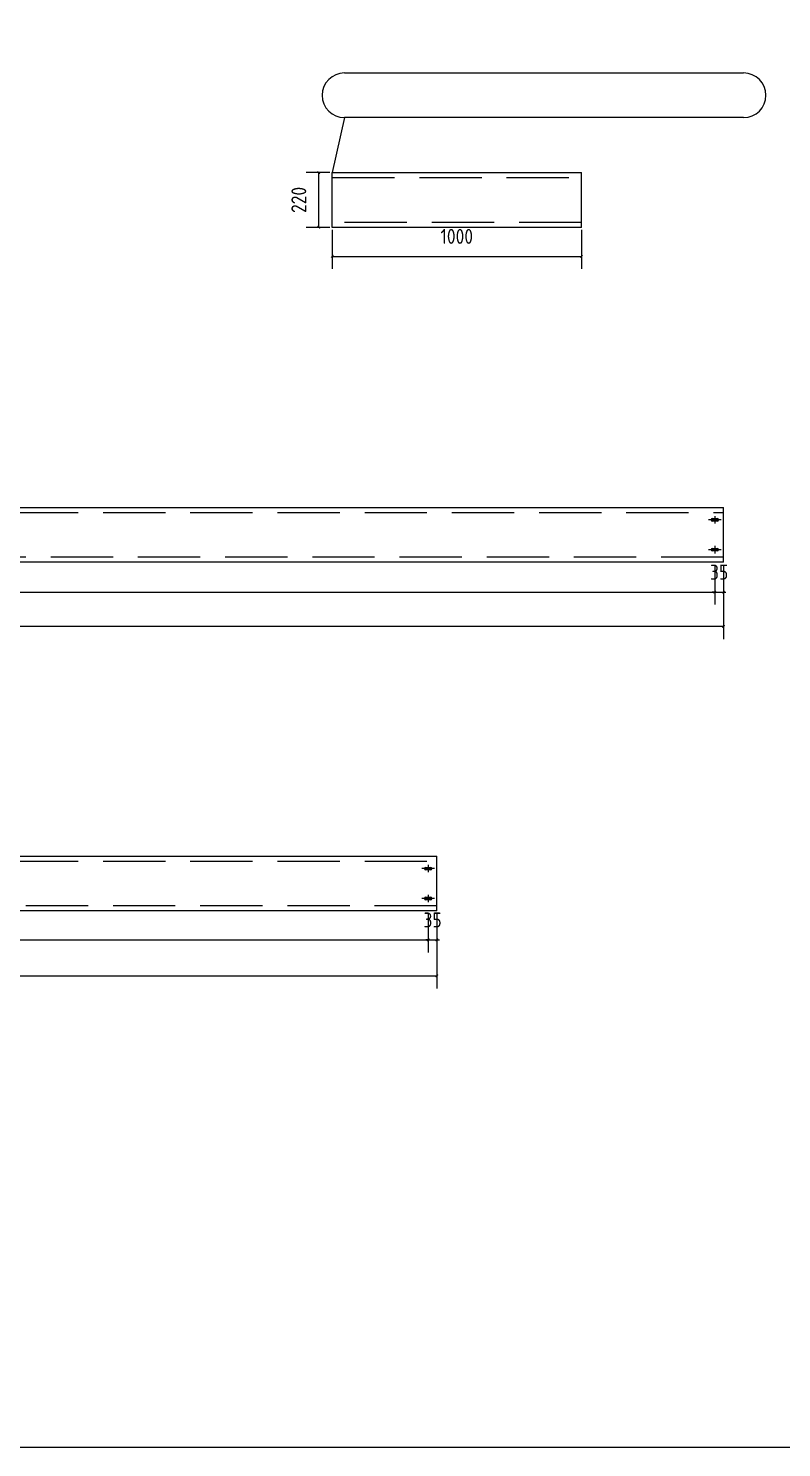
# Model space of a CAD drawing. Extents: x 533809 to 747315, y -17138 to 180511.
# Drawn here: x 646293 to 649316, y 47962 to 53655 of the extents above; entities that cross this region are included whole.
import ezdxf

# ---------------------------------------------------------------- set-up
doc = ezdxf.new("R2010")
doc.units = 0
doc.header["$LTSCALE"] = 1000
doc.header["$MEASUREMENT"] = 0
doc.linetypes.add('DASH', pattern=[0.35, 0.25, -0.1])
doc.layers.add('AXIS', color=3, linetype='Continuous')
doc.styles.get("Standard").update_dxf_attribs({"font": 'gbenor.shx', "bigfont": 'gbcbig.shx'})
doc.dimstyles.get("Standard").update_dxf_attribs({"dimscale": 100, "dimtxt": 3.5, "dimasz": 1, "dimexe": 2.5, "dimexo": 3, "dimgap": 1.5, "dimtad": 1, "dimdec": 0, "dimzin": 0, "dimdsep": 46, "dimtxsty": 'Standard', "dimblk": 'ARCHTICK', "dimcen": 0.09, "dimadec": 0, "dimazin": 0, "dimtfac": 1, "dimtdec": 0, "dimtix": 1, "dimtmove": 2, "dimatfit": 3, "dimfxl": 1, "dimtolj": 1, "dimtzin": 0, "dimarcsym": 0})

# ---------------------------------------------------------------- blocks, each defined once
blk = doc.blocks.new('_ArchTick')
at = {"color": 0, "linetype": 'ByBlock', "const_width": 0.4}
blk.add_lwpolyline([(-0.5, -0.5), (0.5, 0.5)], dxfattribs=at)
blk = doc.blocks.new('*D2684')
at = {"layer": 'AXIS', "color": 3, "lineweight": -2}
for p, q in [((647511.9, 52847.1), (647511.9, 52690.8)), ((648511.9, 52847.1), (648511.9, 52690.8)), ((647511.9, 52740.8), (648511.9, 52740.8))]:
    blk.add_line(p, q, dxfattribs=at)
at = {"layer": 'Defpoints', "color": 0}
for p in [(647511.9, 52857.1), (648511.9, 52857.1), (648511.9, 52740.8)]:
    blk.add_point(p, dxfattribs=at)
at = {"layer": 'AXIS', "color": 3, "lineweight": -2, "xscale": 10, "yscale": 10, "zscale": 10, "rotation": 180}
blk.add_blockref('_ArchTick', (647511.9, 52740.8), dxfattribs=at)
at = {"layer": 'AXIS', "color": 3, "lineweight": -2, "xscale": 10, "yscale": 10, "zscale": 10}
blk.add_blockref('_ArchTick', (648511.9, 52740.8), dxfattribs=at)
at = {"layer": 'AXIS', "color": 0, "insert": (648011.9, 52820.8), "char_height": 60, "attachment_point": 5}
blk.add_mtext('\\A1;1000', dxfattribs=at)
blk = doc.blocks.new('*D2685')
at = {"layer": 'AXIS', "color": 3, "lineweight": -2}
for p, q in [((647501.9, 53077.1), (647408, 53077.1)), ((647458, 52857.1), (647458, 53077.1)), ((647501.9, 52857.1), (647408, 52857.1))]:
    blk.add_line(p, q, dxfattribs=at)
at = {"layer": 'Defpoints', "color": 0}
for p in [(647458, 53077.1), (647511.9, 53077.1), (647511.9, 52857.1)]:
    blk.add_point(p, dxfattribs=at)
at = {"layer": 'AXIS', "color": 3, "lineweight": -2, "xscale": 10, "yscale": 10, "zscale": 10}
for p, rotation in [((647458, 53077.1), 90), ((647458, 52857.1), 270)]:
    blk.add_blockref('_ArchTick', p, dxfattribs=dict(at, rotation=rotation))
at = {"layer": 'AXIS', "color": 0, "insert": (647378, 52967.1), "char_height": 60, "attachment_point": 5, "rotation": 90}
blk.add_mtext('\\A1;220', dxfattribs=at)
blk = doc.blocks.new('*D2842')
at = {"layer": 'AXIS', "color": 3, "lineweight": -2}
for p, q in [((641027.3, 51503.9), (641027.3, 51344)), ((649047.3, 51503.9), (649047.3, 51344)), ((641027.3, 51394), (649047.3, 51394))]:
    blk.add_line(p, q, dxfattribs=at)
at = {"layer": 'Defpoints', "color": 0}
for p in [(641027.3, 51513.9), (649047.3, 51513.9), (649047.3, 51394)]:
    blk.add_point(p, dxfattribs=at)
at = {"layer": 'AXIS', "color": 3, "lineweight": -2, "xscale": 10, "yscale": 10, "zscale": 10, "rotation": 180}
blk.add_blockref('_ArchTick', (641027.3, 51394), dxfattribs=at)
at = {"layer": 'AXIS', "color": 3, "lineweight": -2, "xscale": 10, "yscale": 10, "zscale": 10}
blk.add_blockref('_ArchTick', (649047.3, 51394), dxfattribs=at)
at = {"layer": 'AXIS', "color": 0, "insert": (645037.3, 51474), "char_height": 60, "attachment_point": 5}
blk.add_mtext('\\A1;8020', dxfattribs=at)
blk = doc.blocks.new('*D2843')
at = {"layer": 'AXIS', "color": 3, "lineweight": -2}
for p, q in [((649047.3, 51503.9), (649047.3, 51344)), ((649082.3, 51503.9), (649082.3, 51344)), ((649047.3, 51394), (649037.3, 51394)), ((649047.3, 51394), (649082.3, 51394)), ((649082.3, 51394), (649092.3, 51394))]:
    blk.add_line(p, q, dxfattribs=at)
at = {"layer": 'Defpoints', "color": 0}
for p in [(649047.3, 51513.9), (649082.3, 51513.9), (649082.3, 51394)]:
    blk.add_point(p, dxfattribs=at)
at = {"layer": 'AXIS', "color": 3, "lineweight": -2, "xscale": 10, "yscale": 10, "zscale": 10}
blk.add_blockref('_ArchTick', (649047.3, 51394), dxfattribs=at)
at = {"layer": 'AXIS', "color": 3, "lineweight": -2, "xscale": 10, "yscale": 10, "zscale": 10, "rotation": 180}
blk.add_blockref('_ArchTick', (649082.3, 51394), dxfattribs=at)
at = {"layer": 'AXIS', "color": 0, "insert": (649064.8, 51474), "char_height": 60, "attachment_point": 5}
blk.add_mtext('\\A1;35', dxfattribs=at)
blk = doc.blocks.new('*D2844')
at = {"layer": 'AXIS', "color": 3, "lineweight": -2}
for p, q in [((640992.3, 51503.9), (640992.3, 51205.5)), ((649082.3, 51503.9), (649082.3, 51205.5)), ((649082.3, 51255.5), (640992.3, 51255.5))]:
    blk.add_line(p, q, dxfattribs=at)
at = {"layer": 'Defpoints', "color": 0}
for p in [(640992.3, 51513.9), (649082.3, 51513.9), (640992.3, 51255.5)]:
    blk.add_point(p, dxfattribs=at)
at = {"layer": 'AXIS', "color": 3, "lineweight": -2, "xscale": 10, "yscale": 10, "zscale": 10, "rotation": 180}
blk.add_blockref('_ArchTick', (640992.3, 51255.5), dxfattribs=at)
at = {"layer": 'AXIS', "color": 3, "lineweight": -2, "xscale": 10, "yscale": 10, "zscale": 10}
blk.add_blockref('_ArchTick', (649082.3, 51255.5), dxfattribs=at)
at = {"layer": 'AXIS', "color": 0, "insert": (645037.3, 51335.5), "char_height": 60, "attachment_point": 5}
blk.add_mtext('\\A1;8090', dxfattribs=at)
blk = doc.blocks.new('*D2850')
at = {"layer": 'AXIS', "color": 3, "lineweight": -2}
for p, q in [((641027.3, 50104.9), (641027.3, 49948.8)), ((647897.3, 50104.9), (647897.3, 49948.8)), ((641027.3, 49998.8), (647897.3, 49998.8))]:
    blk.add_line(p, q, dxfattribs=at)
at = {"layer": 'Defpoints', "color": 0}
for p in [(641027.3, 50114.9), (647897.3, 50114.9), (647897.3, 49998.8)]:
    blk.add_point(p, dxfattribs=at)
at = {"layer": 'AXIS', "color": 3, "lineweight": -2, "xscale": 10, "yscale": 10, "zscale": 10, "rotation": 180}
blk.add_blockref('_ArchTick', (641027.3, 49998.8), dxfattribs=at)
at = {"layer": 'AXIS', "color": 3, "lineweight": -2, "xscale": 10, "yscale": 10, "zscale": 10}
blk.add_blockref('_ArchTick', (647897.3, 49998.8), dxfattribs=at)
at = {"layer": 'AXIS', "color": 0, "insert": (644462.3, 50078.8), "char_height": 60, "attachment_point": 5}
blk.add_mtext('\\A1;6870', dxfattribs=at)
blk = doc.blocks.new('*D2851')
at = {"layer": 'AXIS', "color": 3, "lineweight": -2}
for p, q in [((647897.3, 50104.9), (647897.3, 49948.8)), ((647932.3, 50104.9), (647932.3, 49948.8)), ((647897.3, 49998.8), (647887.3, 49998.8)), ((647897.3, 49998.8), (647932.3, 49998.8)), ((647932.3, 49998.8), (647942.3, 49998.8))]:
    blk.add_line(p, q, dxfattribs=at)
at = {"layer": 'Defpoints', "color": 0}
for p in [(647897.3, 50114.9), (647932.3, 50114.9), (647932.3, 49998.8)]:
    blk.add_point(p, dxfattribs=at)
at = {"layer": 'AXIS', "color": 3, "lineweight": -2, "xscale": 10, "yscale": 10, "zscale": 10}
blk.add_blockref('_ArchTick', (647897.3, 49998.8), dxfattribs=at)
at = {"layer": 'AXIS', "color": 3, "lineweight": -2, "xscale": 10, "yscale": 10, "zscale": 10, "rotation": 180}
blk.add_blockref('_ArchTick', (647932.3, 49998.8), dxfattribs=at)
at = {"layer": 'AXIS', "color": 0, "insert": (647914.8, 50078.8), "char_height": 60, "attachment_point": 5}
blk.add_mtext('\\A1;35', dxfattribs=at)
blk = doc.blocks.new('*D2852')
at = {"layer": 'AXIS', "color": 3, "lineweight": -2}
for p, q in [((640992.3, 50104.9), (640992.3, 49804.4)), ((647932.3, 50104.9), (647932.3, 49804.4)), ((640992.3, 49854.4), (647932.3, 49854.4))]:
    blk.add_line(p, q, dxfattribs=at)
at = {"layer": 'Defpoints', "color": 0}
for p in [(640992.3, 50114.9), (647932.3, 50114.9), (647932.3, 49854.4)]:
    blk.add_point(p, dxfattribs=at)
at = {"layer": 'AXIS', "color": 3, "lineweight": -2, "xscale": 10, "yscale": 10, "zscale": 10, "rotation": 180}
blk.add_blockref('_ArchTick', (640992.3, 49854.4), dxfattribs=at)
at = {"layer": 'AXIS', "color": 3, "lineweight": -2, "xscale": 10, "yscale": 10, "zscale": 10}
blk.add_blockref('_ArchTick', (647932.3, 49854.4), dxfattribs=at)
at = {"layer": 'AXIS', "color": 0, "insert": (644462.3, 49934.4), "char_height": 60, "attachment_point": 5}
blk.add_mtext('\\A1;6940', dxfattribs=at)

msp = doc.modelspace()

# ---------------------------------------------------------------- linework, layer by layer
for p, q in [((647561.1, 53297.4), (647511.9, 53077.1)), ((647511.9, 53077.1), (648511.9, 53077.1)), ((647511.9, 52857.1), (647511.9, 53077.1)), ((648511.9, 52857.1), (648511.9, 53077.1)), ((648511.9, 52857.1), (647511.9, 52857.1)), ((640992.3, 51733.9), (649082.3, 51733.9)), ((649047.3, 51698.9), (649047.3, 51668.9)), ((649082.3, 51513.9), (649082.3, 51733.9)), ((649072.3, 51683.9), (649022.3, 51683.9)), ((649037.3, 51688.9), (649057.3, 51688.9)), ((649057.3, 51678.9), (649037.3, 51678.9)), ((649047.3, 51578.9), (649047.3, 51548.9)), ((649072.3, 51563.9), (649022.3, 51563.9)), ((649037.3, 51568.9), (649057.3, 51568.9)), ((649057.3, 51558.9), (649037.3, 51558.9)), ((649082.3, 51513.9), (640992.3, 51513.9)), ((640992.3, 50334.9), (647932.3, 50334.9)), ((647932.3, 50114.9), (647932.3, 50334.9)), ((647922.3, 50284.9), (647872.3, 50284.9)), ((647887.3, 50289.9), (647907.3, 50289.9)), ((647907.3, 50279.9), (647887.3, 50279.9)), ((647897.3, 50299.9), (647897.3, 50269.9)), ((647922.3, 50164.9), (647872.3, 50164.9)), ((647887.3, 50169.9), (647907.3, 50169.9)), ((647907.3, 50159.9), (647887.3, 50159.9)), ((647897.3, 50179.9), (647897.3, 50149.9)), ((647932.3, 50114.9), (640992.3, 50114.9))]:
    msp.add_line(p, q)
at = {"linetype": 'DASH'}
for p, q in [((647511.9, 53057.1), (648511.9, 53057.1)), ((648511.9, 52877.1), (647511.9, 52877.1)), ((640992.3, 51713.9), (649082.3, 51713.9)), ((649082.3, 51533.9), (640992.3, 51533.9)), ((640992.3, 50314.9), (647932.3, 50314.9)), ((647932.3, 50134.9), (640992.3, 50134.9))]:
    msp.add_line(p, q, dxfattribs=at)
msp.add_lwpolyline([(640389.1, 55312.3), (650784.1, 55312.3), (650784.1, 47962.3), (640389.1, 47962.3)], close=True)
for points in [[(647561.1, 53476.2), (649162.9, 53476.2)], [(649162.9, 53297.4), (647561.1, 53297.4)]]:
    msp.add_lwpolyline(points)
for centre, radius, start, end in [((647561.1, 53386.8), 89.4, 90, 270), ((649162.9, 53386.8), 89.4, 270, 90), ((649037.3, 51683.9), 5, 90, 270), ((649057.3, 51683.9), 5, 270, 90), ((649037.3, 51563.9), 5, 90, 270), ((649057.3, 51563.9), 5, 270, 90), ((647887.3, 50284.9), 5, 90, 270), ((647907.3, 50284.9), 5, 270, 90), ((647887.3, 50164.9), 5, 90, 270), ((647907.3, 50164.9), 5, 270, 90)]:
    msp.add_arc(centre, radius, start, end)

# ---------------------------------------------------------------- dimensions: what is measured, and where the dimension line sits
at = {"layer": 'AXIS', "color": 0}
for p1, p2, distance, picture, middle in [((647511.9, 52857.1), (647511.9, 53077.1), 53.9, '*D2685', (647378, 52967.1)), ((647511.9, 52857.1), (648511.9, 52857.1), -116.2, '*D2684', (648011.9, 52820.8)), ((649082.3, 51513.9), (640992.3, 51513.9), 258.5, '*D2844', (645037.3, 51335.5)), ((640992.3, 50114.9), (647932.3, 50114.9), -260.6, '*D2852', (644462.3, 49934.4))]:
    dim = msp.add_aligned_dim(p1=p1, p2=p2, distance=distance, dimstyle='Standard', override={"dimtxt": 0.6, "dimasz": 0.1, "dimexe": 0.5, "dimexo": 0.1, "dimgap": 0.5, "dimclrd": 3, "dimclre": 3}, dxfattribs=at)
    dim.commit()
    dim.dimension.update_dxf_attribs({"geometry": picture, "text_midpoint": middle})
for base, p1, p2, picture, middle in [((649047.3, 51394), (641027.3, 51513.9), (649047.3, 51513.9), '*D2842', (645037.3, 51474)), ((649082.3, 51394), (649047.3, 51513.9), (649082.3, 51513.9), '*D2843', (649064.8, 51474)), ((647897.3, 49998.8), (641027.3, 50114.9), (647897.3, 50114.9), '*D2850', (644462.3, 50078.8)), ((647932.3, 49998.8), (647897.3, 50114.9), (647932.3, 50114.9), '*D2851', (647914.8, 50078.8))]:
    dim = msp.add_linear_dim(base=base, p1=p1, p2=p2, dimstyle='Standard', override={"dimtxt": 0.6, "dimasz": 0.1, "dimexe": 0.5, "dimexo": 0.1, "dimgap": 0.5, "dimclrd": 3, "dimclre": 3}, dxfattribs=at)
    dim.commit()
    dim.dimension.update_dxf_attribs({"geometry": picture, "text_midpoint": middle})

doc.saveas('drawing.dxf')
